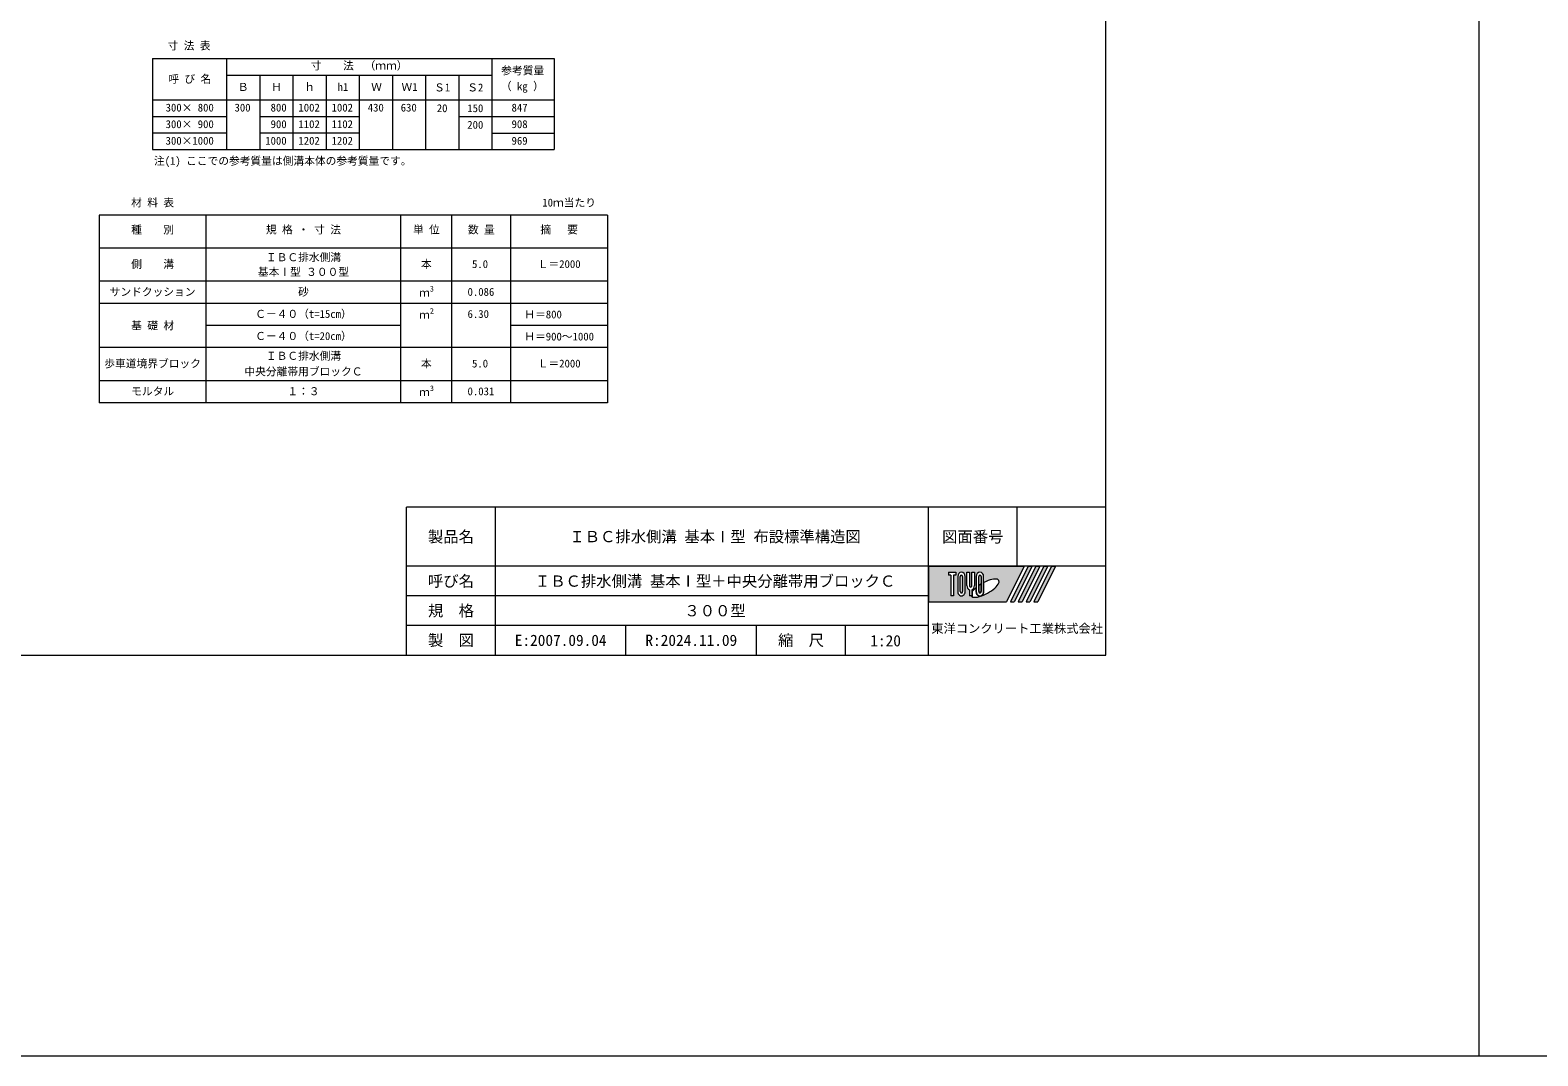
# Model space of a CAD drawing. Units: millimetres at full size; details may follow other scales. Extents: x 6872 to 78201, y -34623 to -7860.
# Drawn here: x 12328 to 17784, y -34623 to -30909 of the extents above; entities that cross this region are included whole.
import ezdxf
from ezdxf.enums import TextEntityAlignment as Align

# ---------------------------------------------------------------- set-up
doc = ezdxf.new("R2010")
doc.units = ezdxf.units.MM
doc.header["$LTSCALE"] = 16
for name, color, linetype, lineweight in [('0_2', 7, 'Continuous', 20), ('_0-0_', 7, 'Continuous', 20), ('_0-2_', 7, 'Continuous', 20), ('図枠', 1, 'Continuous', 20), ('枠', 5, 'Continuous', 5)]:
    doc.layers.add(name, color=color, linetype=linetype, lineweight=lineweight)
doc.styles.add('ＭＳ ゴシック', font='')
doc.styles.get('ＭＳ ゴシック').set_extended_font_data('MS Gothic')

msp = doc.modelspace()

# ---------------------------------------------------------------- hatches: boundary and pattern name
at = {"layer": '枠'}
h = msp.add_hatch(color=7, dxfattribs=at)
h.paths.add_polyline_path([(15578.22, -32850.46), (15578.22, -32979.03), (15861.07, -32979.03), (15925.36, -32850.46)])
edge = h.paths.add_edge_path(flags=16)
edge.add_ellipse((15783.59, -32929.6), major_axis=(50.37, 28.2), ratio=0.3471473, start_angle=-144.31122, end_angle=72.1899, ccw=False)
edge.add_ellipse((15764.93, -32941.78), major_axis=(0, 17.14), ratio=0.8463541, start_angle=-160.70346, end_angle=-90)
edge.add_line((15779.44, -32941.78), (15779.44, -32909.1))
edge = h.paths.add_edge_path(flags=16)
edge.add_ellipse((15764.93, -32887.71), major_axis=(0, 15.82), ratio=0.8463541, start_angle=-90, end_angle=90, ccw=False)
edge.add_line((15778.32, -32887.71), (15778.32, -32941.78))
edge.add_ellipse((15764.93, -32941.78), major_axis=(0, 15.82), ratio=0.8463541, start_angle=90, end_angle=-90, ccw=False)
edge.add_line((15751.54, -32941.78), (15751.54, -32887.71))
edge = h.paths.add_edge_path(flags=16)
edge.add_line((15769.4, -32887.71), (15769.4, -32941.78))
edge.add_ellipse((15764.93, -32941.78), major_axis=(0, 5.27), ratio=0.8463543, start_angle=90, end_angle=-90, ccw=False)
edge.add_line((15760.47, -32941.78), (15760.47, -32887.71))
edge.add_ellipse((15764.93, -32887.71), major_axis=(0, 5.27), ratio=0.8463543, start_angle=-90, end_angle=90, ccw=False)
edge = h.paths.add_edge_path(flags=16)
edge.add_line((15768.28, -32915.35), (15768.28, -32941.78))
edge.add_ellipse((15764.93, -32941.78), major_axis=(0, 3.96), ratio=0.8463541, start_angle=90, end_angle=-90, ccw=False)
edge.add_line((15761.58, -32941.78), (15761.58, -32919.67))
edge.add_ellipse((15783.59, -32929.6), major_axis=(50.37, 28.2), ratio=0.3471473, start_angle=107.79174, end_angle=126.47132, ccw=False)
edge = h.paths.add_edge_path(flags=16)
edge.add_line((15744.84, -32871.89), (15744.84, -32920.35))
edge.add_ellipse((15731.45, -32920.35), major_axis=(0, 15.82), ratio=0.8463541, start_angle=-163.34117, end_angle=-90, ccw=False)
edge.add_line((15735.91, -32935.27), (15735.91, -32957.6))
edge.add_line((15735.91, -32957.6), (15726.99, -32957.6))
edge.add_line((15726.99, -32957.6), (15726.99, -32935.27))
edge.add_ellipse((15731.45, -32920.35), major_axis=(0, 15.82), ratio=0.8463541, start_angle=90, end_angle=163.34117, ccw=False)
edge.add_line((15718.06, -32920.35), (15718.06, -32871.89))
edge.add_line((15718.06, -32871.89), (15726.99, -32871.89))
edge.add_line((15726.99, -32871.89), (15726.99, -32920.35))
edge.add_ellipse((15731.45, -32920.35), major_axis=(0, 5.27), ratio=0.8463543, start_angle=90, end_angle=-90)
edge.add_line((15735.91, -32920.35), (15735.91, -32871.89))
edge.add_line((15735.91, -32871.89), (15744.84, -32871.89))
edge = h.paths.add_edge_path(flags=16)
edge.add_line((15750.42, -32928.13), (15750.42, -32941.78))
edge.add_ellipse((15764.93, -32941.78), major_axis=(0, 17.14), ratio=0.8463541, start_angle=90, end_angle=-171.54427)
edge.add_ellipse((15783.59, -32929.6), major_axis=(50.37, 28.2), ratio=0.3471473, start_angle=-178.64954, end_angle=-148.29244, ccw=False)
edge.add_line((15733.99, -32958.92), (15737.03, -32958.92))
edge.add_line((15737.03, -32958.92), (15737.03, -32942.2))
edge.add_ellipse((15783.59, -32929.6), major_axis=(50.37, 28.2), ratio=0.3471473, start_angle=148.21912, end_angle=165.90812, ccw=False)
edge = h.paths.add_edge_path(flags=16)
edge.add_ellipse((15697.97, -32887.71), major_axis=(0, 15.82), ratio=0.8463541, start_angle=-90, end_angle=90, ccw=False)
edge.add_line((15711.36, -32887.71), (15711.36, -32941.78))
edge.add_ellipse((15697.97, -32941.78), major_axis=(0, 15.82), ratio=0.8463541, start_angle=90, end_angle=-90, ccw=False)
edge.add_line((15684.57, -32941.78), (15684.57, -32887.71))
edge = h.paths.add_edge_path(flags=16)
edge.add_line((15702.43, -32887.71), (15702.43, -32941.78))
edge.add_ellipse((15697.97, -32941.78), major_axis=(0, 5.27), ratio=0.8463543, start_angle=90, end_angle=-90, ccw=False)
edge.add_line((15693.5, -32941.78), (15693.5, -32887.71))
edge.add_ellipse((15697.97, -32887.71), major_axis=(0, 5.27), ratio=0.8463543, start_angle=-90, end_angle=90, ccw=False)
h.paths.add_polyline_path([(15677.88, -32871.89), (15677.88, -32882.44), (15668.95, -32882.44), (15668.95, -32957.6), (15660.02, -32957.6), (15660.02, -32882.44), (15651.09, -32882.44), (15651.09, -32871.89)], flags=16)
for points in [[(15875.22, -32979.03), (15889.36, -32979.03), (15953.64, -32850.46), (15939.5, -32850.46)], [(15981.93, -32850.46), (15967.79, -32850.46), (15903.5, -32979.03), (15917.64, -32979.03)], [(16010.22, -32850.46), (15996.07, -32850.46), (15931.79, -32979.03), (15945.93, -32979.03)], [(16038.5, -32850.46), (16024.36, -32850.46), (15960.07, -32979.03), (15974.22, -32979.03)]]:
    msp.add_hatch(color=7, dxfattribs=at).paths.add_polyline_path(points)

# ---------------------------------------------------------------- linework, layer by layer
at = {"layer": '0_2'}
for p, q in [((12771.08, -31012.06), (14224.06, -31012.06)), ((13038.82, -31072.06), (13998.82, -31072.06))]:
    msp.add_line(p, q, dxfattribs=at)
at = {"layer": '_0-0_'}
for p, q in [((13998.82, -31012.06), (13998.82, -31342.06)), ((13158.82, -31072.06), (13158.82, -31342.06)), ((13278.82, -31072.06), (13278.82, -31342.06)), ((13398.82, -31072.06), (13398.82, -31342.06)), ((13518.82, -31072.06), (13518.82, -31342.06)), ((13638.82, -31072.06), (13638.82, -31342.06)), ((13758.82, -31072.06), (13758.82, -31342.06)), ((13878.82, -31072.06), (13878.82, -31342.06))]:
    msp.add_line(p, q, dxfattribs=at)
at = {"layer": '_0-2_'}
for p, q in [((12771.08, -31012.06), (12771.08, -31342.06)), ((13038.82, -31012.06), (13038.82, -31342.06)), ((13998.82, -31012.06), (13998.82, -31342.06)), ((14224.06, -31012.06), (14224.06, -31342.06)), ((12771.08, -31162.06), (13146.08, -31162.06)), ((12771.08, -31162.06), (14104.06, -31162.06)), ((13241.32, -31162.06), (13691.32, -31162.06)), ((13716.08, -31162.06), (14224.06, -31162.06)), ((12771.08, -31222.05), (13038.82, -31222.05)), ((13158.82, -31222.05), (13518.82, -31222.05)), ((13878.82, -31222.05), (14224.06, -31222.05)), ((13038.82, -31282.06), (12771.08, -31282.06)), ((13518.82, -31282.06), (13158.82, -31282.06)), ((13998.82, -31282.06), (14224.06, -31282.06)), ((12771.08, -31342.06), (14224.06, -31342.06)), ((12577.87, -31578.73), (12577.87, -32258.73)), ((14417.27, -31578.73), (12577.87, -31578.73)), ((12964.69, -32258.73), (12964.69, -31578.73)), ((13669.42, -32258.73), (13669.42, -31578.73)), ((13853.98, -32258.73), (13853.98, -31578.73)), ((14067.27, -32258.73), (14067.27, -31578.73)), ((14417.27, -31578.73), (14417.27, -32258.73)), ((14417.27, -31698.73), (12577.87, -31698.73)), ((14417.27, -31818.73), (12577.87, -31818.73)), ((14417.27, -31898.73), (12577.87, -31898.73)), ((13669.42, -31978.73), (12964.69, -31978.73)), ((14417.27, -31978.73), (14067.27, -31978.73)), ((14417.27, -32058.73), (12577.87, -32058.73)), ((14417.27, -32178.73), (12577.87, -32178.73)), ((14417.27, -32258.73), (12577.87, -32258.73))]:
    msp.add_line(p, q, dxfattribs=at)
at = {"layer": '図枠'}
for p, q in [((17569.84, -8837.63), (17569.84, -34622.81)), ((6872.3, -34622.81), (28267.39, -34622.81))]:
    msp.add_line(p, q, dxfattribs=at)
at = {"layer": '枠', "lineweight": 20}
for p, q in [((16221.07, -33171.89), (16221.07, -27657.6)), ((16221.07, -32636.17), (13690.1, -32636.17)), ((13690.1, -33171.89), (13690.1, -32636.17)), ((14011.53, -33171.89), (14011.53, -32636.17)), ((15578.22, -33171.89), (15578.22, -32636.17)), ((15899.64, -32850.46), (15899.64, -32636.17)), ((16221.07, -32850.46), (13690.1, -32850.46)), ((15578.22, -32957.6), (13690.1, -32957.6)), ((15578.22, -33064.74), (13690.1, -33064.74)), ((14484.16, -33171.89), (14484.16, -33064.74)), ((14956.79, -33171.89), (14956.79, -33064.74)), ((15278.22, -33171.89), (15278.22, -33064.74)), ((8221.07, -33171.89), (16221.07, -33171.89))]:
    msp.add_line(p, q, dxfattribs=at)
at = {"layer": '枠'}
for p, q in [((15578.22, -32850.46), (15578.22, -32979.03)), ((15578.22, -32850.46), (15925.36, -32850.46)), ((15651.09, -32871.89), (15651.09, -32882.44)), ((15651.09, -32871.89), (15677.88, -32871.89)), ((15660.02, -32882.44), (15651.09, -32882.44)), ((15660.02, -32882.44), (15660.02, -32957.6)), ((15668.95, -32882.44), (15668.95, -32957.6)), ((15677.88, -32882.44), (15668.95, -32882.44)), ((15677.88, -32871.89), (15677.88, -32882.44)), ((15684.57, -32887.71), (15684.57, -32941.78)), ((15693.5, -32941.78), (15693.5, -32887.71)), ((15702.43, -32887.71), (15702.43, -32941.78)), ((15711.36, -32941.78), (15711.36, -32887.71)), ((15718.06, -32920.35), (15718.06, -32871.89)), ((15718.06, -32871.89), (15726.99, -32871.89)), ((15726.99, -32871.89), (15726.99, -32920.35)), ((15735.91, -32920.35), (15735.91, -32871.89)), ((15735.91, -32871.89), (15744.84, -32871.89)), ((15744.84, -32871.89), (15744.84, -32920.35)), ((15751.54, -32887.71), (15751.54, -32941.78)), ((15760.47, -32941.78), (15760.47, -32887.71)), ((15769.4, -32887.71), (15769.4, -32941.78)), ((15778.32, -32941.78), (15778.32, -32887.71)), ((15925.36, -32850.46), (15861.07, -32979.03)), ((15939.5, -32850.46), (15875.22, -32979.03)), ((15953.64, -32850.46), (15889.36, -32979.03)), ((15967.79, -32850.46), (15903.5, -32979.03)), ((15981.93, -32850.46), (15917.64, -32979.03)), ((15996.07, -32850.46), (15931.79, -32979.03)), ((15939.5, -32850.46), (15953.64, -32850.46)), ((16010.22, -32850.46), (15945.93, -32979.03)), ((16024.36, -32850.46), (15960.07, -32979.03)), ((15967.79, -32850.46), (15981.93, -32850.46)), ((16038.5, -32850.46), (15974.22, -32979.03)), ((15996.07, -32850.46), (16010.22, -32850.46)), ((16024.36, -32850.46), (16038.5, -32850.46)), ((15726.99, -32935.27), (15726.99, -32957.6)), ((15735.91, -32935.27), (15735.91, -32957.6)), ((15737.03, -32942.2), (15737.03, -32958.92)), ((15750.42, -32928.13), (15750.42, -32941.78)), ((15761.58, -32941.78), (15761.58, -32919.67)), ((15768.28, -32915.35), (15768.28, -32941.78)), ((15779.44, -32941.78), (15779.44, -32909.1)), ((15578.22, -32979.03), (15861.07, -32979.03)), ((15668.95, -32957.6), (15660.02, -32957.6)), ((15735.91, -32957.6), (15726.99, -32957.6)), ((15733.99, -32958.92), (15737.03, -32958.92)), ((15875.22, -32979.03), (15889.36, -32979.03)), ((15903.5, -32979.03), (15917.64, -32979.03)), ((15931.79, -32979.03), (15945.93, -32979.03)), ((15960.07, -32979.03), (15974.22, -32979.03))]:
    msp.add_line(p, q, dxfattribs=at)
for centre, major_axis, ratio, start_param, end_param in [((15697.97, -32887.71), (0, 15.82), 0.846354, 4.712389, 7.8539816), ((15697.97, -32887.71), (0, 5.27), 0.846354, 4.712389, 7.8539816), ((15764.93, -32887.71), (0, 15.82), 0.846354, 4.712389, 7.8539816), ((15764.93, -32887.71), (0, 5.27), 0.846354, 4.712389, 7.8539816), ((15783.59, -32929.6), (50.37, 28.2), 0.347147, 4.2621853, 7.7429163), ((15697.97, -32941.78), (0, 15.82), 0.846354, 1.5707963, 4.712389), ((15697.97, -32941.78), (0, 5.27), 0.846354, 1.5707963, 4.712389), ((15731.45, -32920.35), (0, 15.82), 0.846354, 1.5707963, 2.8017557), ((15731.45, -32920.35), (0, 5.27), 0.846354, 1.5707963, 4.712389), ((15731.45, -32920.35), (0, 15.82), 0.846354, 3.4814296, 4.712389), ((15783.59, -32929.6), (50.37, 28.2), 0.347147, 2.0815197, 2.5155126), ((15764.93, -32941.78), (0, 17.14), 0.846354, 1.5707963, 3.3154679), ((15764.93, -32941.78), (0, 15.82), 0.846354, 1.5707963, 4.712389), ((15764.93, -32941.78), (0, 5.27), 0.846354, 1.5707963, 4.712389), ((15764.93, -32941.78), (0, 3.96), 0.846354, 1.5707963, 4.712389), ((15783.59, -32929.6), (50.37, 28.2), 0.347147, 1.6817405, 1.8219833), ((15764.93, -32941.78), (0, 17.14), 0.846354, 3.5338438, 4.712389), ((15783.59, -32929.6), (50.37, 28.2), 0.347147, 3.2093975, 4.2004451)]:
    msp.add_ellipse(centre, major_axis=major_axis, ratio=ratio, start_param=start_param, end_param=end_param, dxfattribs=at)

# ---------------------------------------------------------------- texts
at = {"layer": '0_2', "style": 'ＭＳ ゴシック'}
for s, height, p in [('寸 法 表', 28.48, (12825.51, -30988.32)), ('参考質量', 28.48, (14032.72, -31078.39)), ('呼 び 名', 28.48, (12828.17, -31109.08)), ('（ kg ）', 28.48, (14031.5, -31135.38)), ('Ｂ', 28.48, (13079.54, -31138)), ('Ｈ', 28.48, (13200.17, -31138)), ('ｈ', 28.48, (13320.23, -31138)), ('h1', 28.48, (13440.23, -31138)), ('Ｗ', 28.48, (13562.05, -31138)), ('Ｗ1', 28.48, (13671.65, -31138)), ('300× 800', 28.48, (12818.2, -31212.61)), ('300', 28.48, (13067.59, -31212.61)), (' 800', 28.48, (13178.73, -31212.61)), ('1002', 28.48, (13298.73, -31212.61)), ('1002', 28.48, (13418.73, -31212.61)), ('430', 28.48, (13549.6, -31212.61)), ('630', 28.48, (13668.94, -31212.61)), ('847', 28.48, (14070.06, -31212.61)), ('300× 900', 28.48, (12818.2, -31272.61)), (' 900', 28.48, (13178.73, -31272.61)), ('1102', 28.48, (13298.73, -31272.61)), ('1102', 28.48, (13418.73, -31272.61)), ('908', 28.48, (14070.06, -31272.61)), ('300×1000', 28.48, (12818.2, -31332.61)), ('1000', 28.48, (13178.73, -31332.61)), ('1202', 28.48, (13298.73, -31332.61)), ('1202', 28.48, (13418.73, -31332.61)), ('969', 28.48, (14070.06, -31332.61)), ('注(1) ここでの参考質量は側溝本体の参考質量です。', 28.48, (12775.99, -31405.52)), ('10ｍ当たり', 28.48, (14181.28, -31556.6)), (' 5.0  ', 28.48, (13907.63, -31779.19)), ('ｍ', 28.48, (13735.48, -31882.83)), ('3', 19.94, (13774.33, -31861.83)), (' 0.086', 28.48, (13891.39, -31879.75)), ('ｍ', 28.48, (13735.48, -31962.83)), ('2', 19.94, (13774.33, -31941.83)), (' 6.30', 28.48, (13891.39, -31959.75)), (' 5.0 ', 28.48, (13907.63, -32139.19)), ('ｍ', 28.48, (13735.48, -32242.83)), ('3', 19.94, (13774.33, -32221.83)), (' 0.031', 28.48, (13891.39, -32239.75))]:
    msp.add_text(s, height=height, dxfattribs=at).set_placement(p, align=Align.BOTTOM_LEFT)
for s, height, p in [('寸\u3000  法\u3000（ｍｍ）', 28.48, (13518.82, -31060.56)), ('材 料 表', 28.48, (12771.28, -31556.6)), ('種\u3000  別', 28.48, (12771.28, -31654.46)), ('規 格 ・ 寸 法', 28.48, (13317.06, -31654.46)), ('単 位', 28.48, (13761.7, -31654.46)), ('数 量', 28.48, (13960.62, -31654.46)), ('摘 \u3000要', 28.48, (14242.27, -31654.46)), ('側    溝', 28.48, (12771.28, -31779.19)), ('ＩＢＣ排水側溝', 28.48, (13317.06, -31754.65)), ('本', 28.48, (13761.7, -31779.19)), ('Ｌ＝2000', 28.48, (14242.27, -31779.19)), ('サンドクッション', 28.48, (12771.28, -31879.75)), ('砂', 28.48, (13317.06, -31879.75)), ('Ｃ－４０（t=15cm）', 28.48, (13317.06, -31959.75)), ('Ｃ－４０（t=20cm）', 28.48, (13317.06, -32039.75)), ('ＩＢＣ排水側溝', 28.48, (13317.06, -32111.53)), ('歩車道境界ブロック', 28.48, (12771.28, -32139.19)), ('本', 28.48, (13761.7, -32139.19)), ('Ｌ＝2000', 28.48, (14242.27, -32139.19)), ('モルタル', 28.48, (12771.28, -32239.75)), ('１：３', 28.48, (13317.06, -32239.75)), ('1:20', 40.82, (15423.57, -33152.51))]:
    msp.add_text(s, height=height, dxfattribs=at).set_placement(p, align=Align.BOTTOM_CENTER)
for s, p in [('Ｓ1', (13818.82, -31117.06)), ('Ｓ2', (13938.82, -31117.06)), ('20', (13818.82, -31192.06)), ('150', (13938.82, -31192.06)), ('200', (13938.82, -31252.06)), ('基本Ⅰ型 ３００型', (13317.06, -31784.79)), ('基 礎 材', (12771.28, -31978.73)), ('Ｈ＝800      ', (14242.27, -31938.73)), ('Ｈ＝900～1000', (14242.27, -32018.73)), ('中央分離帯用ブロックＣ', (13317.06, -32145.28))]:
    msp.add_text(s, height=28.48, dxfattribs=at).set_placement(p, align=Align.MIDDLE_CENTER)
at = {"layer": '枠', "color": 7, "style": 'ＭＳ ゴシック'}
for s, height, p in [('製品名', 40.69, (13850.82, -32743.32)), ('ＩＢＣ排水側溝 基本Ⅰ型 布設標準構造図', 40.69, (14806.54, -32742.99)), ('図面番号', 40.69, (15738.93, -32743.32)), ('呼び名', 40.69, (13850.82, -32904.03)), ('ＩＢＣ排水側溝 基本Ⅰ型＋中央分離帯用ブロックＣ', 40.69, (14806.54, -32904.03)), ('規\u3000格', 40.69, (13850.82, -33011.17)), ('３００型', 40.69, (14806.54, -33011.17)), ('東洋コンクリート工業株式会社', 32.55, (15899.64, -33075.36)), ('製\u3000図', 40.69, (13850.82, -33118.32)), ('E:2007.09.04', 40.69, (14247.85, -33118.32)), ('R:2024.11.09', 40.69, (14720.47, -33118.32)), ('縮\u3000尺', 40.69, (15117.5, -33118.32))]:
    msp.add_text(s, height=height, dxfattribs=at).set_placement(p, align=Align.MIDDLE_CENTER)

doc.saveas('drawing.dxf')
